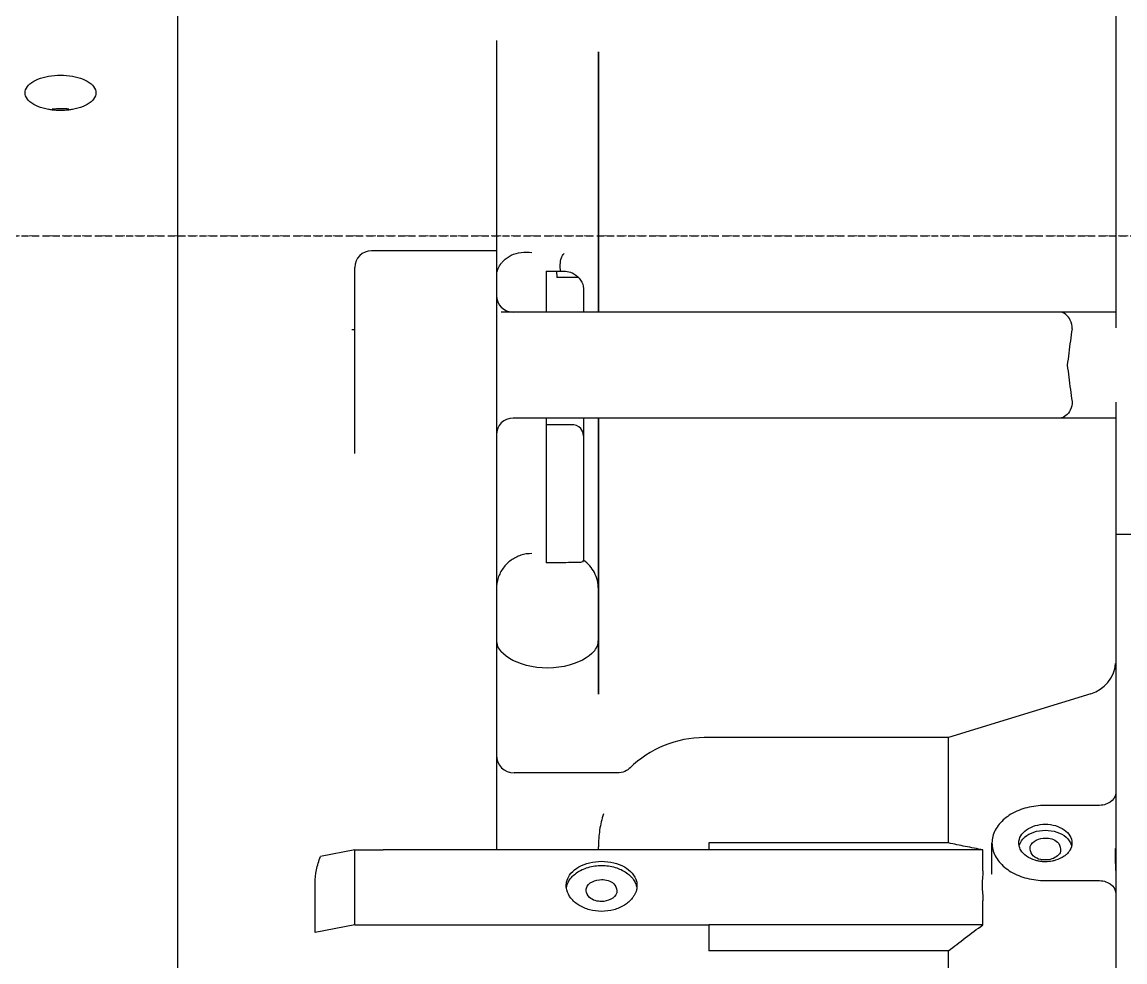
# Model space of a CAD drawing. Extents: x 0 to 160756, y 0 to 229247.
# Drawn here: x 65229.1 to 65624.7, y 97614.8 to 97951.9 of the extents above; entities that cross this region are included whole.
import ezdxf
from ezdxf.xclip import XClip

# ---------------------------------------------------------------- set-up
doc = ezdxf.new("R2010")
doc.units = 0
doc.header["$LTSCALE"] = 10
doc.header["$XCLIPFRAME"] = 2
for name, pattern in [('H12設備棟3F$0$DOTK1', [0.1, 0.05, -0.05]), ('H12設備棟3F$0$HIDDEN', [0.375, 0.25, -0.125]), ('H12設備棟3F$0$STYLE_18', [0.23669, 0.118345, -0.118345])]:
    doc.linetypes.add(name, pattern=pattern)
doc.layers.add('H12設備棟3F$0$ARC-BEAM', color=252, linetype='H12設備棟3F$0$HIDDEN')
doc.layers.add('H12設備棟3F$0$SETUBID', color=252, linetype='H12設備棟3F$0$DOTK1')
doc.layers.add('XCM7Q30CDA-200K$0$xCUP-L40-M03-HVAC-EQ$0$xCUP-L40-M03-HVAC-EQ$0$XCUP-L40-HVAC-EQ$0$XCUP-L40-HVAC-機房EQ$0$U-CDA-EQ', color=3, linetype='Continuous', lineweight=25)

# ---------------------------------------------------------------- blocks, each defined once
blk = doc.blocks.new('H12設備棟3F')
at = {"layer": 'H12設備棟3F$0$ARC-BEAM'}
blk.add_line((61835.23, 97875.3), (67835.23, 97875.3), dxfattribs=at)
at = {"layer": 'H12設備棟3F$0$SETUBID', "linetype": 'H12設備棟3F$0$STYLE_18', "lineweight": 5}
blk.add_lwpolyline([(61835.23, 97875.3), (67335.23, 97875.3), (67335.23, 97375.3), (61835.23, 97375.3)], close=True, dxfattribs=at)
blk = doc.blocks.new('XCM7Q30CDA-200K$0$xCUP-L40-M03-HVAC-EQ$0$xCUP-L40-M03-HVAC-EQ$0$XCUP-L40-HVAC-EQ$0$C700')
at = {"linetype": 'Continuous'}
for p, q in [((-558.58, -170.18), (536.79, -170.18)), ((120.54, -219.44), (138.11, -219.44)), ((123.25, -233.66), (120.54, -219.44)), ((150.11, -233.66), (147.77, -221.37)), ((336.65, -232.71), (336.64, -232.59)), ((123.25, -233.66), (123.22, -250.64)), ((123.25, -233.66), (150.11, -233.66)), ((150.11, -233.66), (150.11, -243.87)), ((292.27, -233.66), (359.08, -233.66)), ((336.67, -233.54), (336.67, -233.54)), ((365.08, -284.43), (365.08, -239.65)), ((150.11, -245.37), (150.11, -243.87)), ((150.11, -246.18), (150.11, -245.37)), ((123.22, -250.64), (123.25, -360.6)), ((150.11, -458.92), (150.11, -258.01)), ((270.15, -284.43), (150.11, -284.43)), ((440.49, -284.43), (270.15, -284.43)), ((220.4, -286.94), (221.18, -286.14)), ((343.03, -506.58), (343.03, -286.2)), ((177.72, -327.83), (177.72, -290.78)), ((305.04, -506.58), (305.04, -290.43)), ((305.04, -302.27), (253.11, -302.27)), ((253.11, -308.3), (253.11, -302.27)), ((302.65, -311.25), (302.65, -302.27)), ((357.74, -302.27), (343.03, -302.27)), ((357.74, -302.27), (357.74, -307.4)), ((357.74, -306.01), (355.44, -306.09)), ((355.44, -314.03), (355.44, -306.09)), ((305.04, -315.65), (254.09, -315.65)), ((351.51, -315.65), (343.03, -315.65)), ((221.18, -319.29), (220.52, -318.62)), ((221.18, -319.29), (221.18, -319.29)), ((150.11, -320.99), (151.24, -320.99)), ((150.11, -320.99), (151.24, -320.99)), ((205.95, -320.99), (305.04, -320.99)), ((305.04, -320.99), (205.95, -320.99)), ((343.03, -320.99), (436.37, -320.99)), ((436.37, -320.99), (343.03, -320.99)), ((190.41, -446.56), (190.41, -358.98)), ((123.25, -360.6), (113.86, -360.6)), ((113.86, -446.56), (113.86, -360.6)), ((123.25, -458.92), (123.25, -360.6)), ((152.62, -360.6), (150.11, -360.6)), ((152.62, -446.56), (152.62, -360.6)), ((27.47, -446.56), (113.86, -446.56)), ((152.62, -446.56), (190.41, -446.56)), ((206.15, -497.63), (190.41, -446.56)), ((123.25, -458.92), (131.84, -458.92)), ((141.35, -462.15), (141.35, -462.15)), ((141.37, -462.15), (152.6, -462.15)), ((142.63, -458.92), (150.11, -458.92)), ((139.13, -481.19), (139.13, -500.16)), ((166.06, -500.16), (166.06, -481.19)), ((310.72, -506.58), (-304.15, -506.58)), ((263.41, -506.58), (263.41, -538.32)), ((619.18, -506.58), (337.35, -506.58))]:
    blk.add_line(p, q, dxfattribs=at)
for points in [[(336.77, -233.61), (336.73, -233.44), (336.68, -233.15), (336.65, -232.71)], [(220.52, -318.62), (219.75, -317.68), (218.98, -316.57), (218.24, -315.3), (217.56, -313.86), (216.94, -312.28), (216.4, -310.56), (215.97, -308.74), (215.65, -306.84), (215.45, -304.88), (215.37, -302.89), (215.42, -300.89), (215.6, -298.92), (215.91, -297.01), (216.32, -295.18), (216.83, -293.45), (217.44, -291.85), (218.11, -290.38), (218.84, -289.07), (219.61, -287.92), (220.4, -286.94)], [(179.54, -332.37), (179.28, -332.09), (178.9, -331.6), (178.55, -331.07), (178.26, -330.48), (178.02, -329.86), (177.85, -329.2), (177.75, -328.51), (177.72, -327.92)]]:
    blk.add_lwpolyline(points, dxfattribs=at)
for centre, radius, start, end in [((359.08, -239.65), 6, 0, 90), ((184.07, -290.78), 6.35, 90.0036, 180), ((225.51, -290.78), 6.35, 90, 132.9907), ((299.05, -290.43), 6, 0, 90), ((349.02, -290.43), 6, 90, 180), ((225.51, -314.65), 6.35, 227.0518, 270), ((152.43, -358.98), 37.98, 0, 44.6368), ((218.28, -493.89), 12.69, 197.1228, 263.9269)]:
    blk.add_arc(centre, radius, start, end, dxfattribs=at)
for points, knots in [([(415.54, -125.21), (415.6, -124.75), (415.85, -122.99), (416.61, -120.18), (418.19, -117.26), (420.07, -115.63), (421.34, -115.44), (421.71, -115.44)], [0, 0, 0, 0, 1.387293, 5.338074, 8.662407, 11.265249, 12.399345, 12.399345, 12.399345, 12.399345]), ([(421.71, -115.44), (422.09, -115.44), (423.35, -115.63), (425.24, -117.26), (426.81, -120.18), (427.83, -123.93), (428.05, -126.68), (428.05, -128.11)], [0, 0, 0, 0, 1.133157, 3.735955, 7.060535, 11.011802, 15.303773, 15.303773, 15.303773, 15.303773]), ([(428.05, -128.11), (428.05, -129.54), (427.83, -132.3), (426.81, -136.05), (425.24, -138.97), (423.35, -140.59), (422.09, -140.79), (421.71, -140.79)], [0, 0, 0, 0, 4.291724, 8.242505, 11.566839, 14.16968, 15.303776, 15.303776, 15.303776, 15.303776]), ([(421.71, -140.79), (421.34, -140.79), (420.07, -140.59), (418.19, -138.97), (416.61, -136.05), (415.85, -133.24), (415.6, -131.48), (415.54, -131.02)], [0, 0, 0, 0, 1.133157, 3.735955, 7.060535, 11.011802, 12.399202, 12.399202, 12.399202, 12.399202]), ([(138.11, -219.44), (139.73, -219.44), (143.03, -219.78), (146.2, -220.74), (147.77, -221.37)], [0, 0, 0, 0, 4.838671, 9.890184, 9.890184, 9.890184, 9.890184]), ([(150.11, -258.01), (150.11, -256.51), (150.13, -253.62), (150.14, -249.68), (150.12, -247.23), (150.11, -246.18)], [0, 0, 0, 0, 4.476019, 8.690692, 11.826617, 11.826617, 11.826617, 11.826617]), ([(256.43, -297.13), (256.43, -295.81), (256.02, -293.15), (254.2, -289.56), (251.35, -286.7), (247.75, -284.86), (245.08, -284.43), (243.75, -284.43)], [0, 0, 0, 0, 3.956018, 7.918612, 11.888909, 15.866603, 19.852298, 19.852298, 19.852298, 19.852298]), ([(357.61, -284.72), (357.96, -284.82), (359, -285.18), (359.97, -285.75), (360.55, -286.19)], [0, 0, 0, 0, 1.100896, 3.305902, 3.305902, 3.305902, 3.305902]), ([(361.41, -286.94), (362.24, -287.75), (363.64, -289.75), (364.68, -293.32), (364.65, -295.87), (364.43, -297.13)], [0, 0, 0, 0, 3.485998, 7.156608, 10.992403, 10.992403, 10.992403, 10.992403]), ([(254.09, -315.65), (252.99, -315.65), (253.45, -311.55), (253.11, -309.69), (253.11, -308.3)], [0, 0, 0, 0, 3.306092, 7.468965, 7.468965, 7.468965, 7.468965]), ([(357.72, -307.4), (357.89, -309.02), (357.35, -312.93), (353.62, -315.65), (351.51, -315.65)], [0, 0, 0, 0, 4.889572, 11.210861, 11.210861, 11.210861, 11.210861]), ([(357.74, -307.4), (359.33, -307.36), (361.65, -307.11), (363.59, -308.3), (364.03, -308.72)], [0, 0, 0, 0, 4.750701, 6.578447, 6.578447, 6.578447, 6.578447]), ([(128.07, -322.16), (128.07, -320.7), (128.44, -317.84), (130.04, -314.01), (132.51, -311.08), (135, -309.75), (136.46, -309.52), (136.81, -309.49)], [0, 0, 0, 0, 4.375823, 8.534738, 12.308213, 15.660592, 16.713551, 16.713551, 16.713551, 16.713551]), ([(137.34, -309.47), (137.86, -309.47), (139.46, -309.66), (142.02, -311.08), (144.29, -314.04), (145.7, -317.87), (146.02, -320.7), (146.02, -322.16)], [0, 0, 0, 0, 1.560484, 4.798049, 8.443735, 12.537049, 16.904686, 16.904686, 16.904686, 16.904686]), ([(138.98, -310.43), (140.13, -311.1), (142.22, -313.2), (144.09, -317.35), (144.52, -320.52), (144.52, -322.16)], [0, 0, 0, 0, 4.006574, 8.561441, 13.467162, 13.467162, 13.467162, 13.467162]), ([(298.72, -315.65), (299.64, -315.65), (301.89, -314.83), (302.65, -312.48), (302.65, -311.25)], [0, 0, 0, 0, 2.760664, 6.430377, 6.430377, 6.430377, 6.430377]), ([(243.75, -320.99), (244.76, -320.99), (246.78, -320.75), (249.63, -319.68), (252.15, -317.98), (253.51, -316.47), (254.09, -315.65)], [0, 0, 0, 0, 3.021631, 6.039511, 9.052948, 12.061235, 12.061235, 12.061235, 12.061235]), ([(131.61, -322.16), (131.61, -320.63), (132.2, -317.88), (134.65, -316.75), (135.55, -316.68)], [0, 0, 0, 0, 4.592195, 7.298767, 7.298767, 7.298767, 7.298767]), ([(135.55, -316.68), (135.84, -316.65), (138.27, -316.81), (139.47, -320.08), (139.47, -322.16)], [0, 0, 0, 0, 0.871204, 7.094359, 7.094359, 7.094359, 7.094359]), ([(133.73, -333.81), (133.4, -333.61), (132.04, -332.67), (130.04, -330.31), (128.44, -326.48), (128.07, -323.62), (128.07, -322.16)], [0, 0, 0, 0, 1.160783, 4.933978, 9.093032, 13.469156, 13.469156, 13.469156, 13.469156]), ([(135.54, -327.64), (135.25, -327.66), (132.81, -327.51), (131.61, -324.23), (131.61, -322.16)], [0, 0, 0, 0, 0.871204, 7.094359, 7.094359, 7.094359, 7.094359]), ([(139.47, -322.16), (139.47, -323.69), (138.88, -326.43), (136.43, -327.57), (135.54, -327.64)], [0, 0, 0, 0, 4.592195, 7.298767, 7.298767, 7.298767, 7.298767]), ([(144.52, -322.16), (144.52, -323.79), (144.09, -326.97), (142.22, -331.12), (139.55, -333.81), (137.5, -334.59), (136.71, -334.74)], [0, 0, 0, 0, 4.905721, 9.460588, 13.467162, 15.893173, 15.893173, 15.893173, 15.893173]), ([(146.02, -322.16), (146.02, -323.61), (145.7, -326.45), (144.29, -330.27), (142.02, -333.24), (139.46, -334.66), (137.86, -334.85), (137.34, -334.85)], [0, 0, 0, 0, 4.367338, 8.460522, 12.106482, 15.344156, 16.904695, 16.904695, 16.904695, 16.904695]), ([(163.08, -322.85), (161.18, -322.24), (157.26, -321.3), (153.25, -320.99), (151.24, -320.99)], [0, 0, 0, 0, 5.998325, 12.02229, 12.02229, 12.02229, 12.02229]), ([(137.34, -334.85), (136.81, -334.85), (135.54, -334.7), (134.36, -334.19), (133.73, -333.81)], [0, 0, 0, 0, 1.578032, 3.786262, 3.786262, 3.786262, 3.786262]), ([(113.86, -446.56), (115.46, -448.55), (118.64, -452.63), (121.71, -456.79), (123.25, -458.92)], [0, 0, 0, 0, 7.650329, 15.525049, 15.525049, 15.525049, 15.525049]), ([(150.11, -458.92), (150.52, -456.81), (151.33, -452.68), (152.19, -448.57), (152.62, -446.56)], [0, 0, 0, 0, 6.454362, 12.615173, 12.615173, 12.615173, 12.615173]), ([(142.63, -458.92), (141.67, -458.92), (139.84, -458.7), (136.24, -458.54), (133.61, -458.92), (131.84, -458.92)], [0, 0, 0, 0, 2.868371, 5.511543, 10.801656, 10.801656, 10.801656, 10.801656]), ([(152.6, -462.16), (151.81, -462.16), (149.37, -462.45), (145.47, -464.58), (141.91, -468.99), (139.65, -474.74), (139.13, -479.01), (139.13, -481.19)], [0, 0, 0, 0, 2.354979, 7.29704, 12.855876, 19.041803, 25.604796, 25.604796, 25.604796, 25.604796]), ([(166.06, -481.19), (166.06, -479.01), (165.55, -474.74), (163.28, -468.99), (159.73, -464.58), (155.82, -462.45), (153.38, -462.16), (152.6, -462.16)], [0, 0, 0, 0, 6.562993, 12.74892, 18.307756, 23.249817, 25.604796, 25.604796, 25.604796, 25.604796]), ([(146.38, -477.65), (146.7, -476.56), (147.59, -474.57), (149.59, -472.56), (151.13, -471.97), (151.72, -471.86)], [0, 0, 0, 0, 3.41615, 6.42108, 8.240589, 8.240589, 8.240589, 8.240589]), ([(151.5, -471.9), (151.65, -471.93), (152.49, -472.15), (153.26, -472.6), (153.82, -473.06)], [0, 0, 0, 0, 0.450572, 2.597375, 2.597375, 2.597375, 2.597375]), ([(152.6, -471.77), (153.49, -471.77), (155.4, -472.35), (157.6, -474.57), (159.01, -477.69), (159.33, -480.07), (159.33, -481.29)], [0, 0, 0, 0, 2.676286, 5.681216, 9.097367, 12.776657, 12.776657, 12.776657, 12.776657]), ([(153.82, -473.06), (154.11, -473.3), (155.3, -474.45), (156.77, -477.22), (157.17, -479.9), (157.17, -481.29)], [0, 0, 0, 0, 1.144407, 4.94752, 9.131867, 9.131867, 9.131867, 9.131867]), ([(150.45, -475.81), (150.74, -475.79), (153.17, -475.94), (154.37, -479.22), (154.37, -481.29)], [0, 0, 0, 0, 0.871204, 7.094359, 7.094359, 7.094359, 7.094359]), ([(154.37, -481.29), (154.37, -482.83), (153.78, -485.57), (151.34, -486.7), (150.44, -486.78)], [0, 0, 0, 0, 4.592195, 7.298767, 7.298767, 7.298767, 7.298767]), ([(157.17, -481.29), (157.17, -482.69), (156.76, -485.37), (154.98, -488.76), (152.85, -490.35), (151.65, -490.66), (151.5, -490.69)], [0, 0, 0, 0, 4.184347, 7.98746, 11.253423, 11.703996, 11.703996, 11.703996, 11.703996]), ([(159.33, -481.29), (159.33, -482.52), (159.01, -484.9), (157.6, -488.02), (155.4, -490.24), (153.49, -490.82), (152.6, -490.82)], [0, 0, 0, 0, 3.679291, 7.095441, 10.100371, 12.776657, 12.776657, 12.776657, 12.776657]), ([(148.49, -488.84), (148.26, -488.59), (147.33, -487.42), (146.7, -486.03), (146.38, -484.94)], [0, 0, 0, 0, 1.047716, 4.463866, 4.463866, 4.463866, 4.463866]), ([(150.44, -486.78), (150.15, -486.8), (149.2, -486.75), (148.39, -486.14), (147.98, -485.65)], [0, 0, 0, 0, 0.871204, 2.78199, 2.78199, 2.78199, 2.78199]), ([(152.6, -490.82), (151.7, -490.82), (150.13, -490.34), (148.94, -489.33), (148.49, -488.84)], [0, 0, 0, 0, 2.676286, 4.648472, 4.648472, 4.648472, 4.648472]), ([(310.99, -490.86), (309.95, -491.01), (307.33, -490.38), (305.04, -488.07), (305.04, -486.5)], [0, 0, 0, 0, 3.150566, 7.854073, 7.854073, 7.854073, 7.854073]), ([(324.04, -489.15), (322.59, -489.33), (319.68, -489.69), (315.33, -490.26), (312.43, -490.65), (310.99, -490.85)], [0, 0, 0, 0, 4.380082, 8.797565, 13.154866, 13.154866, 13.154866, 13.154866]), ([(337.08, -490.85), (335.64, -490.65), (332.74, -490.26), (328.39, -489.69), (325.48, -489.33), (324.04, -489.15)], [0, 0, 0, 0, 4.3573, 8.774783, 13.154866, 13.154866, 13.154866, 13.154866]), ([(337.08, -490.86), (338.12, -491.01), (340.74, -490.38), (343.03, -488.07), (343.03, -486.5)], [0, 0, 0, 0, 3.150574, 7.854072, 7.854072, 7.854072, 7.854072]), ([(139.13, -500.16), (139.13, -501.69), (138.57, -504.57), (135.94, -506.53), (134.68, -506.54)], [0, 0, 0, 0, 4.590023, 8.348716, 8.348716, 8.348716, 8.348716]), ([(170.19, -506.52), (169.04, -506.38), (167.31, -505), (166.53, -503.22), (166.34, -502.48)], [0, 0, 0, 0, 3.483933, 5.797221, 5.797221, 5.797221, 5.797221]), ([(150.63, -506.34), (149.32, -506.35), (146.67, -506.37), (144.02, -506.4), (142.69, -506.42)], [0, 0, 0, 0, 3.958641, 7.94124, 7.94124, 7.94124, 7.94124])]:
    blk.add_open_spline(points, degree=3, knots=knots, dxfattribs=at)
for points, start_tangent, end_tangent in [([(415.42, -126.64), (415.54, -125.21)], (0.058168, 0.998307), (0.116819, 0.993153)), ([(415.99, -125.16), (416.08, -128.11)], (0.06139, -0.998114), (0, -1)), ([(415.37, -128.11), (415.42, -126.64)], (0, 1), (0.058168, 0.998307)), ([(415.54, -131.02), (415.37, -128.11)], (-0.116825, 0.993153), (0, 1)), ([(416.06, -129.62), (416, -131.07)], (-0.025036, -0.999687), (-0.06244, -0.998049)), ([(416.08, -128.11), (416.06, -129.62)], (0, -1), (-0.025036, -0.999687)), ([(360.55, -286.19), (361.41, -286.94)], (0.79406, -0.607839), (0.713831, -0.700318)), ([(136.43, -309.53), (138.98, -310.43)], (0.989504, -0.144504), (0.865259, -0.501325)), ([(136.81, -309.49), (137.34, -309.47)], (0.996816, 0.07974), (1, 0.000374)), ([(151.72, -471.86), (152.6, -471.77)], (0.982525, 0.18613), (1, 0)), ([(146.1, -478.8), (146.38, -477.65)], (0.188456, 0.982082), (0.28076, 0.959778)), ([(146.66, -479.63), (147.99, -476.95)], (0.186764, 0.982405), (0.721168, 0.69276)), ([(147.99, -476.95), (150.45, -475.81)], (0.721168, 0.69276), (0.996833, 0.079526)), ([(145.86, -481.29), (145.92, -480.02)], (0, 1), (0.095142, 0.995464)), ([(146.1, -483.79), (145.86, -481.29)], (-0.188456, 0.982082), (0, 1)), ([(145.92, -480.02), (146.1, -478.8)], (0.095142, 0.995464), (0.188456, 0.982082)), ([(146.51, -481.29), (146.66, -479.63)], (0, 1), (0.186764, 0.982405)), ([(147.98, -485.65), (146.51, -481.29)], (-0.639707, 0.768619), (0, 1)), ([(146.38, -484.94), (146.1, -483.79)], (-0.28076, 0.959778), (-0.188456, 0.982082)), ([(166.34, -502.48), (166.06, -500.16)], (-0.253791, 0.967259), (0.000006, 1))]:
    blk.add_spline(points, degree=3, dxfattribs=dict(at, start_tangent=start_tangent, end_tangent=end_tangent))
blk = doc.blocks.new('XCM7Q30CDA-200K')
at = {"layer": 'XCM7Q30CDA-200K$0$xCUP-L40-M03-HVAC-EQ$0$xCUP-L40-M03-HVAC-EQ$0$XCUP-L40-HVAC-EQ$0$XCUP-L40-HVAC-機房EQ$0$U-CDA-EQ', "rotation": 90}
blk.add_blockref('XCM7Q30CDA-200K$0$xCUP-L40-M03-HVAC-EQ$0$xCUP-L40-M03-HVAC-EQ$0$XCUP-L40-HVAC-EQ$0$C700', (65114.82, 97504.84), dxfattribs=at)

msp = doc.modelspace()

# ---------------------------------------------------------------- block references
msp.add_blockref('XCM7Q30CDA-200K', (0, 0))
ref = msp.add_blockref('H12設備棟3F', (0, 0))
XClip(ref).set_block_clipping_path([(52480.8428845762, 60066.8604644329), (84559.6547477046, 105824.4625800119)])

doc.saveas('drawing.dxf')
